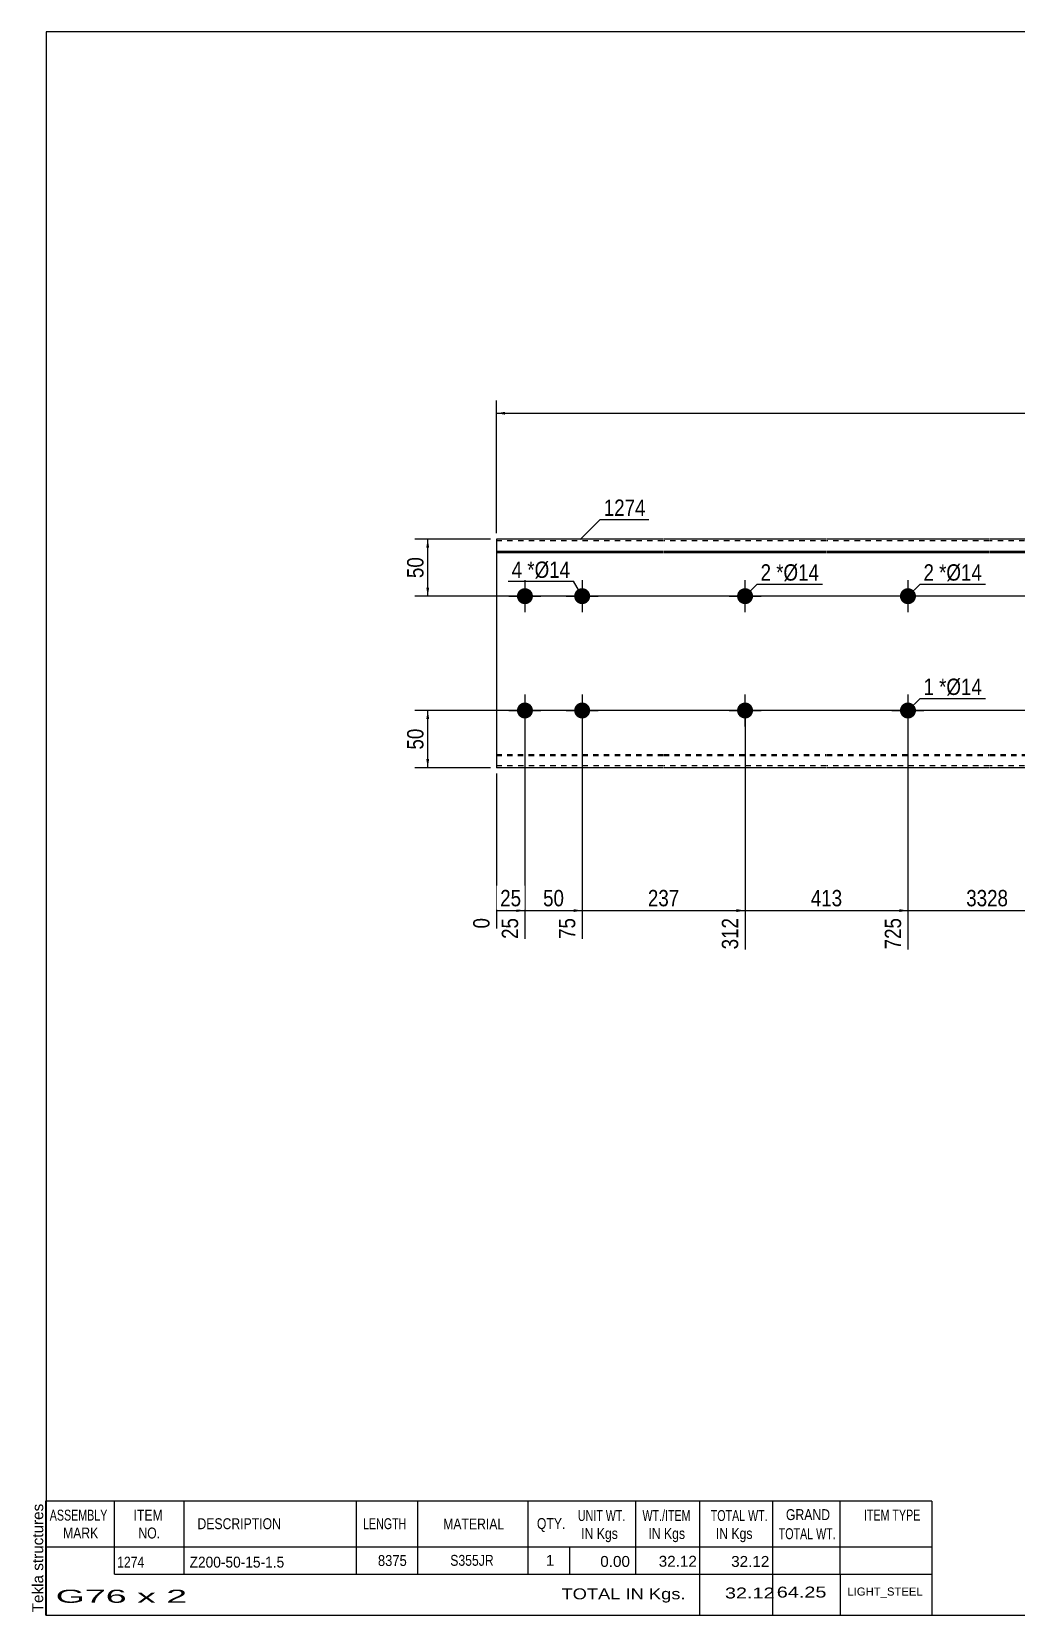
# Model space of a CAD drawing. Header units: millimetres. Extents: x -81 to 321, y -168 to 109.
# Drawn here: x -81.3 to 91.1, y -168.3 to 108.8 of the extents above; entities that cross this region are included whole.
import ezdxf

# ---------------------------------------------------------------- set-up
doc = ezdxf.new("R2010")
doc.units = ezdxf.units.MM
doc.linetypes.add('DXK_LINE_DOT1', pattern=[1.8814, 0.9407, -0.9407])
doc.styles.add('Arial', font='ARIAL.TTF', dxfattribs={"height": 0.2})
doc.styles.add('Arial Narrow', font='ARIALN.TTF', dxfattribs={"height": 0.2})

# ---------------------------------------------------------------- blocks, each defined once
blk = doc.blocks.new('Unknown-629088383-1639')
at = {"color": 5, "linetype": 'Continuous'}
for p, q in [((321.25, 108.75), (-78.75, 108.75)), ((-78.75, 108.75), (-78.75, -168.25)), ((321.25, -168.25), (321.25, 108.75)), ((-78.75, -168.25), (321.25, -168.25))]:
    blk.add_line(p, q, dxfattribs=at)
at = {"color": 174, "linetype": 'Continuous', "style": 'Arial'}
blk.add_text('Tekla structures', height=1.9102, rotation=90, dxfattribs=at).set_placement((-79.25, -167.75))
blk = doc.blocks.new('Bolt-629088383-1223 - 1203')
at = {"linetype": 'Continuous'}
for points in [[(73.38, 10, -1), (70.58, 10, -1)], [(73.38, -10, -1), (70.58, -10, -1)]]:
    blk.add_hatch(color=3, dxfattribs=at).paths.add_polyline_path(points)
at = {"color": 3, "linetype": 'Continuous'}
for p, q in [((71.98, 12.8), (71.98, 7.2)), ((74.78, 10), (69.18, 10)), ((71.98, -7.2), (71.98, -12.8)), ((74.78, -10), (69.18, -10))]:
    blk.add_line(p, q, dxfattribs=at)
blk = doc.blocks.new('Part-629088383-1218 - 1203')
at = {"color": 2, "linetype": 'Continuous'}
for p, q in [((0, 20), (0, -20)), ((29.19, 20), (0, 20)), ((57.68, 20), (29.29, 20)), ((86.17, 20), (57.78, 20)), ((113.07, 20), (86.27, 20)), ((141.56, 20), (113.17, 20)), ((170.05, 20), (141.66, 20)), ((208.53, 20), (170.15, 20)), ((250.63, 20), (208.63, 20)), ((250.63, 20), (250.63, -20)), ((0, 17.88), (29.19, 17.88)), ((0, 17.67), (29.19, 17.67)), ((29.29, 17.88), (57.68, 17.88)), ((29.29, 17.67), (57.68, 17.67)), ((57.78, 17.88), (86.17, 17.88)), ((57.78, 17.67), (86.17, 17.67)), ((86.27, 17.88), (113.07, 17.88)), ((86.27, 17.67), (113.07, 17.67)), ((113.17, 17.88), (141.56, 17.88)), ((113.17, 17.67), (141.56, 17.67)), ((141.66, 17.88), (170.05, 17.88)), ((141.66, 17.67), (170.05, 17.67)), ((170.15, 17.88), (208.53, 17.88)), ((170.15, 17.67), (208.53, 17.67)), ((208.63, 17.88), (250.63, 17.88)), ((208.63, 17.67), (250.63, 17.67)), ((29.19, -20), (0, -20)), ((57.68, -20), (29.29, -20)), ((86.17, -20), (57.78, -20)), ((113.07, -20), (86.27, -20)), ((141.56, -20), (113.17, -20)), ((170.05, -20), (141.66, -20)), ((208.53, -20), (170.15, -20)), ((250.63, -20), (208.63, -20))]:
    blk.add_line(p, q, dxfattribs=at)
at = {"color": 7, "linetype": 'DXK_LINE_DOT1'}
for p, q in [((29.19, 19.7), (0, 19.7)), ((57.68, 19.7), (29.29, 19.7)), ((86.17, 19.7), (57.78, 19.7)), ((113.07, 19.7), (86.27, 19.7)), ((141.56, 19.7), (113.17, 19.7)), ((170.05, 19.7), (141.66, 19.7)), ((208.53, 19.7), (170.15, 19.7)), ((250.63, 19.7), (208.63, 19.7)), ((0, -17.67), (29.19, -17.67)), ((0, -17.88), (29.19, -17.88)), ((29.29, -17.67), (57.68, -17.67)), ((29.29, -17.88), (57.68, -17.88)), ((57.78, -17.67), (86.17, -17.67)), ((57.78, -17.88), (86.17, -17.88)), ((86.27, -17.67), (113.07, -17.67)), ((86.27, -17.88), (113.07, -17.88)), ((113.17, -17.67), (141.56, -17.67)), ((113.17, -17.88), (141.56, -17.88)), ((141.66, -17.67), (170.05, -17.67)), ((141.66, -17.88), (170.05, -17.88)), ((170.15, -17.67), (208.53, -17.67)), ((170.15, -17.88), (208.53, -17.88)), ((208.63, -17.67), (250.63, -17.67)), ((208.63, -17.88), (250.63, -17.88)), ((29.19, -19.7), (0, -19.7)), ((57.68, -19.7), (29.29, -19.7)), ((86.17, -19.7), (57.78, -19.7)), ((113.07, -19.7), (86.27, -19.7)), ((141.56, -19.7), (113.17, -19.7)), ((170.05, -19.7), (141.66, -19.7)), ((208.53, -19.7), (170.15, -19.7)), ((250.63, -19.7), (208.63, -19.7))]:
    blk.add_line(p, q, dxfattribs=at)
blk = doc.blocks.new('Bolt-629088383-1226 - 1203')
at = {"linetype": 'Continuous'}
for points in [[(6.4, 10, -1), (3.6, 10, -1)], [(16.4, 10, -1), (13.6, 10, -1)], [(6.4, -10, -1), (3.6, -10, -1)], [(16.4, -10, -1), (13.6, -10, -1)]]:
    blk.add_hatch(color=3, dxfattribs=at).paths.add_polyline_path(points)
at = {"color": 3, "linetype": 'Continuous'}
for p, q in [((5, 12.8), (5, 7.2)), ((15, 12.8), (15, 7.2)), ((2.2, 10), (7.8, 10)), ((12.2, 10), (17.8, 10)), ((5, -7.2), (5, -12.8)), ((15, -7.2), (15, -12.8)), ((2.2, -10), (7.8, -10)), ((12.2, -10), (17.8, -10))]:
    blk.add_line(p, q, dxfattribs=at)
blk = doc.blocks.new('Bolt-629088383-1227 - 1203')
at = {"linetype": 'Continuous'}
blk.add_hatch(color=3, dxfattribs=at).paths.add_polyline_path([(73.38, -10, -1), (70.58, -10, -1)])
at = {"color": 3, "linetype": 'Continuous'}
for p, q in [((71.98, -7.2), (71.98, -12.8)), ((69.18, -10), (74.78, -10))]:
    blk.add_line(p, q, dxfattribs=at)
blk = doc.blocks.new('Bolt-629088383-1228 - 1203')
at = {"linetype": 'Continuous'}
for points in [[(42.09, 10, -1), (44.89, 10, -1)], [(42.09, -10, -1), (44.89, -10, -1)]]:
    blk.add_hatch(color=3, dxfattribs=at).paths.add_polyline_path(points)
at = {"color": 3, "linetype": 'Continuous'}
for p, q in [((43.49, 7.2), (43.49, 12.8)), ((40.69, 10), (46.29, 10)), ((43.49, -12.8), (43.49, -7.2)), ((40.69, -10), (46.29, -10))]:
    blk.add_line(p, q, dxfattribs=at)
blk = doc.blocks.new('StraightDimension-629088383-1264 - 1203')
at = {"linetype": 'Continuous'}
blk.add_hatch(color=7, dxfattribs=at).paths.add_polyline_path([(98.17, -44.75), (99.67, -45), (98.17, -45.25)])
at = {"color": 7, "linetype": 'Continuous'}
for p, q in [((71.98, -11), (71.98, -51.78)), ((99.67, -11), (99.67, -53.61)), ((71.98, -45), (99.67, -45))]:
    blk.add_line(p, q, dxfattribs=at)
at = {"color": 0}
blk.add_wipeout([(90.08, -44.85), (90.08, -40.65), (81.57, -40.65), (81.57, -44.85)], dxfattribs=at)
at = {"color": 0, "linetype": 'Continuous'}
blk.add_wipeout([(99.07, -45.7), (94.87, -45.7), (94.87, -54.21), (99.07, -54.21)], dxfattribs=at)
at = {"color": 3, "style": 'Arial Narrow'}
blk.add_text('3328', height=2.863, dxfattribs=at).set_placement((82.17, -44.25))
at = {"color": 3, "linetype": 'Continuous', "style": 'Arial Narrow'}
blk.add_text('4053', height=2.863, rotation=90.0002, dxfattribs=at).set_placement((98.47, -53.61))
blk = doc.blocks.new('StraightDimension-629088383-1265 - 1203')
at = {"linetype": 'Continuous'}
blk.add_hatch(color=7, dxfattribs=at).paths.add_polyline_path([(70.48, -44.75), (71.98, -45), (70.48, -45.25)])
at = {"color": 7, "linetype": 'Continuous'}
for p, q in [((43.49, -11), (43.49, -51.78)), ((71.98, -11), (71.98, -51.78)), ((43.49, -45), (71.98, -45))]:
    blk.add_line(p, q, dxfattribs=at)
at = {"color": 0}
blk.add_wipeout([(61.07, -44.85), (61.07, -40.65), (54.39, -40.65), (54.39, -44.85)], dxfattribs=at)
at = {"color": 0, "linetype": 'Continuous'}
blk.add_wipeout([(71.38, -45.7), (67.18, -45.7), (67.18, -52.38), (71.38, -52.38)], dxfattribs=at)
at = {"color": 3, "style": 'Arial Narrow'}
blk.add_text('413', height=2.863, dxfattribs=at).set_placement((54.99, -44.25))
at = {"color": 3, "linetype": 'Continuous', "style": 'Arial Narrow'}
blk.add_text('725', height=2.863, rotation=90.0002, dxfattribs=at).set_placement((70.78, -51.78))
blk = doc.blocks.new('StraightDimension-629088383-1266 - 1203')
at = {"linetype": 'Continuous'}
blk.add_hatch(color=7, dxfattribs=at).paths.add_polyline_path([(41.99, -44.75), (43.49, -45), (41.99, -45.25)])
at = {"color": 7, "linetype": 'Continuous'}
for p, q in [((15, -11), (15, -49.96)), ((43.49, -11), (43.49, -51.78)), ((15, -45), (43.49, -45))]:
    blk.add_line(p, q, dxfattribs=at)
at = {"color": 0}
blk.add_wipeout([(32.59, -44.85), (32.59, -40.65), (25.9, -40.65), (25.9, -44.85)], dxfattribs=at)
at = {"color": 0, "linetype": 'Continuous'}
blk.add_wipeout([(42.89, -45.7), (38.69, -45.7), (38.69, -52.38), (42.89, -52.38)], dxfattribs=at)
at = {"color": 3, "style": 'Arial Narrow'}
blk.add_text('237', height=2.863, dxfattribs=at).set_placement((26.5, -44.25))
at = {"color": 3, "linetype": 'Continuous', "style": 'Arial Narrow'}
blk.add_text('312', height=2.863, rotation=90.0002, dxfattribs=at).set_placement((42.29, -51.78))
blk = doc.blocks.new('StraightDimension-629088383-1332 - 1203')
at = {"linetype": 'Continuous'}
for points in [[(1.5, 41.75), (0, 42), (1.5, 42.25)], [(249.13, 42.25), (250.63, 42), (249.13, 41.75)]]:
    blk.add_hatch(color=7, dxfattribs=at).paths.add_polyline_path(points)
at = {"color": 7, "linetype": 'Continuous'}
for p, q in [((0, 21), (0, 44.25)), ((0, 42), (250.63, 42)), ((250.63, 21), (250.63, 44.25))]:
    blk.add_line(p, q, dxfattribs=at)
at = {"color": 0}
blk.add_wipeout([(129.57, 42.15), (129.57, 46.35), (121.06, 46.35), (121.06, 42.15)], dxfattribs=at)
at = {"color": 3, "style": 'Arial Narrow'}
blk.add_text('8375', height=2.863, dxfattribs=at).set_placement((121.66, 42.75))
blk = doc.blocks.new('StraightDimension-629088383-1267 - 1203')
at = {"linetype": 'Continuous'}
blk.add_hatch(color=7, dxfattribs=at).paths.add_polyline_path([(13.5, -44.75), (15, -45), (13.5, -45.25)])
at = {"color": 7, "linetype": 'Continuous'}
for p, q in [((5, -11), (5, -49.96)), ((15, -11), (15, -49.96)), ((5, -45), (15, -45))]:
    blk.add_line(p, q, dxfattribs=at)
at = {"color": 0}
blk.add_wipeout([(12.43, -44.85), (12.43, -40.65), (7.57, -40.65), (7.57, -44.85)], dxfattribs=at)
at = {"color": 3, "style": 'Arial Narrow'}
blk.add_text('50', height=2.863, dxfattribs=at).set_placement((8.17, -44.25))
at = {"color": 0, "linetype": 'Continuous'}
blk.add_wipeout([(14.4, -45.7), (10.2, -45.7), (10.2, -50.56), (14.4, -50.56)], dxfattribs=at)
at = {"color": 3, "linetype": 'Continuous', "style": 'Arial Narrow'}
blk.add_text('75', height=2.863, rotation=90.0002, dxfattribs=at).set_placement((13.8, -49.96))
blk = doc.blocks.new('StraightDimension-629088383-1268 - 1203')
at = {"linetype": 'Continuous'}
blk.add_hatch(color=7, dxfattribs=at).paths.add_polyline_path([(3.5, -44.75), (5, -45), (3.5, -45.25)])
at = {"color": 7, "linetype": 'Continuous'}
for p, q in [((5, -11), (5, -49.96)), ((0, -21), (0, -48.13)), ((0, -45), (5, -45))]:
    blk.add_line(p, q, dxfattribs=at)
at = {"color": 0}
blk.add_wipeout([(4.93, -44.85), (4.93, -40.65), (0.07, -40.65), (0.07, -44.85)], dxfattribs=at)
at = {"color": 3, "style": 'Arial Narrow'}
blk.add_text('25', height=2.863, dxfattribs=at).set_placement((0.67, -44.25))
at = {"color": 0, "linetype": 'Continuous'}
blk.add_wipeout([(4.4, -45.7), (0.2, -45.7), (0.2, -50.56), (4.4, -50.56)], dxfattribs=at)
at = {"color": 3, "linetype": 'Continuous', "style": 'Arial Narrow'}
blk.add_text('25', height=2.863, rotation=90.0002, dxfattribs=at).set_placement((3.8, -49.96))
at = {"color": 0, "linetype": 'Continuous'}
blk.add_wipeout([(-0.6, -45.7), (-4.8, -45.7), (-4.8, -48.73), (-0.6, -48.73)], dxfattribs=at)
at = {"color": 3, "linetype": 'Continuous', "style": 'Arial Narrow'}
blk.add_text('0', height=2.86, rotation=90.0002, dxfattribs=at).set_placement((-1.2, -48.13))
blk = doc.blocks.new('StraightDimension-629088383-1311 - 1203')
at = {"linetype": 'Continuous'}
for points in [[(-12.25, 18.5), (-12, 20), (-11.75, 18.5)], [(-11.75, 11.5), (-12, 10), (-12.25, 11.5)]]:
    blk.add_hatch(color=7, dxfattribs=at).paths.add_polyline_path(points)
at = {"color": 7, "linetype": 'Continuous'}
for p, q in [((-1, 20), (-14.25, 20)), ((-12, 10), (-12, 20)), ((154.85, 10), (-14.25, 10))]:
    blk.add_line(p, q, dxfattribs=at)
at = {"color": 0}
blk.add_wipeout([(-12.15, 17.43), (-16.35, 17.43), (-16.35, 12.57), (-12.15, 12.57)], dxfattribs=at)
at = {"color": 3, "style": 'Arial Narrow'}
blk.add_text('50', height=2.863, rotation=90.0002, dxfattribs=at).set_placement((-12.75, 13.17))
blk = doc.blocks.new('StraightDimension-629088383-1321 - 1203')
at = {"linetype": 'Continuous'}
for points in [[(-12.25, -11.5), (-12, -10), (-11.75, -11.5)], [(-11.75, -18.5), (-12, -20), (-12.25, -18.5)]]:
    blk.add_hatch(color=7, dxfattribs=at).paths.add_polyline_path(points)
at = {"color": 7, "linetype": 'Continuous'}
for p, q in [((154.85, -10), (-14.25, -10)), ((-12, -20), (-12, -10)), ((-1, -20), (-14.25, -20))]:
    blk.add_line(p, q, dxfattribs=at)
at = {"color": 0}
blk.add_wipeout([(-12.15, -12.57), (-16.35, -12.57), (-16.35, -17.43), (-12.15, -17.43)], dxfattribs=at)
at = {"color": 3, "style": 'Arial Narrow'}
blk.add_text('50', height=2.863, rotation=90.0002, dxfattribs=at).set_placement((-12.75, -16.83))
blk = doc.blocks.new('CBS_BOM-629088383-1667')
at = {"color": 7, "linetype": 'Continuous'}
for p, q in [((-78.78, -156.28), (-78.78, -148.28)), ((-78.78, -148.28), (76.14, -148.28)), ((-66.78, -156.28), (-66.78, -148.28)), ((-54.59, -156.28), (-54.59, -148.28)), ((-24.43, -156.28), (-24.43, -148.28)), ((-13.75, -156.28), (-13.75, -148.28)), ((5.57, -156.28), (5.57, -148.28)), ((24.37, -156.28), (24.37, -148.28)), ((35.58, -156.28), (35.58, -148.28)), ((48.37, -156.28), (48.37, -148.28)), ((60.12, -156.28), (60.12, -148.28)), ((76.14, -148.29), (76.14, -156.27)), ((-78.78, -156.28), (76.14, -156.28)), ((-78.78, -161.08), (-78.78, -156.28)), ((-66.78, -161.08), (-66.78, -156.28)), ((-54.59, -161.08), (-54.59, -156.28)), ((-24.43, -161.08), (-24.43, -156.28)), ((-13.75, -161.08), (-13.75, -156.28)), ((5.57, -161.08), (5.57, -156.28)), ((12.83, -161.08), (12.83, -156.28)), ((24.37, -161.08), (24.37, -156.28)), ((35.58, -161.08), (35.58, -156.28)), ((48.37, -161.08), (48.37, -156.28)), ((60.14, -161.08), (60.14, -156.28)), ((76.14, -156.28), (76.14, -161.08)), ((-78.78, -168.28), (-78.78, -161.1)), ((-66.78, -161.08), (76.14, -161.08)), ((35.58, -168.28), (35.58, -161.1)), ((48.37, -168.28), (48.37, -161.1)), ((60.18, -168.28), (60.18, -161.1)), ((76.14, -161.08), (76.14, -168.28)), ((-78.78, -168.28), (76.14, -168.28))]:
    blk.add_line(p, q, dxfattribs=at)
at = {"color": 3, "linetype": 'Continuous', "style": 'Arial'}
for s, height, width, p in [('ASSEMBLY', 1.91, 0.7, (-78.1, -151.71)), ('ITEM', 1.91, 0.8, (-63.45, -151.71)), ('DESCRIPTION', 1.9102, 0.8, (-52.27, -153.21)), ('LENGTH', 1.91, 0.7, (-23.32, -153.21)), ('MATERIAL', 1.91, 0.8, (-9.3, -153.26)), ('QTY.', 1.91, 0.8, (7.09, -153.18)), ('UNIT WT.', 1.91, 0.7, (14.26, -151.78)), ('WT./ITEM', 1.91, 0.7, (25.55, -151.78)), ('TOTAL WT.', 1.91, 0.7, (37.49, -151.78)), ('GRAND', 1.91, 0.8, (50.64, -151.62)), ('ITEM TYPE', 1.91, 0.7, (64.28, -151.7)), ('MARK', 1.91, 0.8, (-75.78, -154.84)), ('NO.', 1.91, 0.8, (-62.6, -154.84)), ('IN Kgs', 1.91, 0.8, (14.84, -154.92)), ('IN Kgs', 1.91, 0.8, (26.59, -154.92)), ('IN Kgs', 1.91, 0.8, (38.38, -154.92)), ('TOTAL WT.', 1.91, 0.7, (49.38, -154.96))]:
    blk.add_text(s, height=height, dxfattribs=dict(at, width=width)).set_placement(p)
at = {"color": 7, "linetype": 'Continuous', "style": 'Arial'}
for s, height, width, p in [('8375', 1.91, 0.85, (-20.71, -159.65)), ('S355JR', 1.91, 0.8, (-8.06, -159.62)), ('1274', 1.91, 0.8, (-66.32, -159.93)), ('Z200-50-15-1.5', 1.9102, 0.9, (-53.65, -159.93))]:
    blk.add_text(s, height=height, dxfattribs=dict(at, width=width)).set_placement(p)
for s, p in [('1', (8.66, -159.62)), ('0.00', (18.17, -159.81)), ('32.12', (28.39, -159.78)), ('32.12', (41.06, -159.81))]:
    blk.add_text(s, height=1.91, dxfattribs=at).set_placement(p)
at = {"color": 6, "linetype": 'Continuous', "style": 'Arial'}
for s, height, width, p in [('32.12', 1.91, 1.3, (39.97, -165.33)), ('64.25', 1.91, 1.3, (49.04, -165.17)), ('G76 x 2', 2.292, 2.05, (-77.06, -166.09)), ('TOTAL IN Kgs.', 1.9102, 1.2, (11.38, -165.48))]:
    blk.add_text(s, height=height, dxfattribs=dict(at, width=width)).set_placement(p)
blk.add_text('LIGHT_STEEL', height=1.4135, dxfattribs=at).set_placement((61.39, -164.83))
blk = doc.blocks.new('Mark-629088383-1356 - 1203')
at = {"color": 0}
blk.add_wipeout([(48.04, 12.72), (48.04, 15.72), (46.21, 15.72), (46.21, 12.72)], dxfattribs=at)
blk.add_wipeout([(48.04, 12.72), (48.04, 15.72), (46.21, 15.72), (46.21, 12.72)], dxfattribs=at)
at = {"color": 7, "linetype": 'Continuous'}
blk.add_line((43.49, 10), (45.61, 12.12), dxfattribs=at)
at = {"color": 0}
blk.add_wipeout([(50.21, 12.72), (50.21, 15.72), (48.94, 15.72), (48.94, 12.72)], dxfattribs=at)
blk.add_wipeout([(50.21, 12.72), (50.21, 15.72), (48.94, 15.72), (48.94, 12.72)], dxfattribs=at)
at = {"color": 3, "style": 'Arial Narrow'}
blk.add_text('2', height=2.86, dxfattribs=at).set_placement((46.21, 12.72))
at = {"color": 0}
blk.add_wipeout([(56.43, 12.72), (56.43, 15.72), (50.21, 15.72), (50.21, 12.72)], dxfattribs=at)
blk.add_wipeout([(56.43, 12.72), (56.43, 15.72), (50.21, 15.72), (50.21, 12.72)], dxfattribs=at)
at = {"color": 7, "linetype": 'Continuous'}
blk.add_line((45.61, 12.12), (57.03, 12.12), dxfattribs=at)
at = {"color": 3, "style": 'Arial Narrow'}
for s, height, p in [('*', 2.86, (48.94, 12.72)), ('Ø14', 2.863, (50.21, 12.72))]:
    blk.add_text(s, height=height, dxfattribs=at).set_placement(p)
blk = doc.blocks.new('Mark-629088383-1355 - 1203')
at = {"color": 0}
blk.add_wipeout([(76.53, -7.28), (76.53, -4.28), (74.7, -4.28), (74.7, -7.28)], dxfattribs=at)
blk.add_wipeout([(76.53, -7.28), (76.53, -4.28), (74.7, -4.28), (74.7, -7.28)], dxfattribs=at)
at = {"color": 7, "linetype": 'Continuous'}
blk.add_line((71.98, -10), (74.1, -7.88), dxfattribs=at)
at = {"color": 0}
blk.add_wipeout([(78.7, -7.28), (78.7, -4.28), (77.43, -4.28), (77.43, -7.28)], dxfattribs=at)
blk.add_wipeout([(78.7, -7.28), (78.7, -4.28), (77.43, -4.28), (77.43, -7.28)], dxfattribs=at)
at = {"color": 3, "style": 'Arial Narrow'}
blk.add_text('1', height=2.86, dxfattribs=at).set_placement((74.7, -7.28))
at = {"color": 0}
blk.add_wipeout([(84.92, -7.28), (84.92, -4.28), (78.7, -4.28), (78.7, -7.28)], dxfattribs=at)
blk.add_wipeout([(84.92, -7.28), (84.92, -4.28), (78.7, -4.28), (78.7, -7.28)], dxfattribs=at)
at = {"color": 7, "linetype": 'Continuous'}
blk.add_line((74.1, -7.88), (85.52, -7.88), dxfattribs=at)
at = {"color": 3, "style": 'Arial Narrow'}
for s, height, p in [('*', 2.86, (77.43, -7.28)), ('Ø14', 2.863, (78.7, -7.28))]:
    blk.add_text(s, height=height, dxfattribs=at).set_placement(p)
blk = doc.blocks.new('Mark-629088383-1335 - 1203')
at = {"color": 0}
blk.add_wipeout([(26.09, 24.04), (26.09, 27.04), (18.78, 27.04), (18.78, 24.04)], dxfattribs=at)
blk.add_wipeout([(26.09, 24.04), (26.09, 27.04), (18.78, 27.04), (18.78, 24.04)], dxfattribs=at)
at = {"color": 7, "linetype": 'Continuous'}
for p, q in [((14.65, 19.9), (18.18, 23.44)), ((18.18, 23.44), (26.69, 23.44))]:
    blk.add_line(p, q, dxfattribs=at)
at = {"color": 3, "style": 'Arial Narrow'}
blk.add_text('1274', height=2.863, dxfattribs=at).set_placement((18.78, 24.04))
blk = doc.blocks.new('Mark-629088383-1352 - 1203')
at = {"color": 0}
blk.add_wipeout([(76.53, 12.72), (76.53, 15.72), (74.7, 15.72), (74.7, 12.72)], dxfattribs=at)
blk.add_wipeout([(76.53, 12.72), (76.53, 15.72), (74.7, 15.72), (74.7, 12.72)], dxfattribs=at)
at = {"color": 7, "linetype": 'Continuous'}
blk.add_line((71.98, 10), (74.1, 12.12), dxfattribs=at)
at = {"color": 0}
blk.add_wipeout([(78.7, 12.72), (78.7, 15.72), (77.43, 15.72), (77.43, 12.72)], dxfattribs=at)
blk.add_wipeout([(78.7, 12.72), (78.7, 15.72), (77.43, 15.72), (77.43, 12.72)], dxfattribs=at)
at = {"color": 3, "style": 'Arial Narrow'}
blk.add_text('2', height=2.86, dxfattribs=at).set_placement((74.7, 12.72))
at = {"color": 0}
blk.add_wipeout([(84.92, 12.72), (84.92, 15.72), (78.7, 15.72), (78.7, 12.72)], dxfattribs=at)
blk.add_wipeout([(84.92, 12.72), (84.92, 15.72), (78.7, 15.72), (78.7, 12.72)], dxfattribs=at)
at = {"color": 7, "linetype": 'Continuous'}
blk.add_line((74.1, 12.12), (85.52, 12.12), dxfattribs=at)
at = {"color": 3, "style": 'Arial Narrow'}
for s, height, p in [('*', 2.86, (77.43, 12.72)), ('Ø14', 2.863, (78.7, 12.72))]:
    blk.add_text(s, height=height, dxfattribs=at).set_placement(p)
blk = doc.blocks.new('Mark-629088383-1354 - 1203')
at = {"color": 0}
blk.add_wipeout([(4.51, 13.2), (4.51, 16.2), (2.68, 16.2), (2.68, 13.2)], dxfattribs=at)
blk.add_wipeout([(4.51, 13.2), (4.51, 16.2), (2.68, 16.2), (2.68, 13.2)], dxfattribs=at)
blk.add_wipeout([(6.69, 13.2), (6.69, 16.2), (5.41, 16.2), (5.41, 13.2)], dxfattribs=at)
blk.add_wipeout([(6.69, 13.2), (6.69, 16.2), (5.41, 16.2), (5.41, 13.2)], dxfattribs=at)
at = {"color": 3, "style": 'Arial Narrow'}
blk.add_text('4', height=2.86, dxfattribs=at).set_placement((2.68, 13.2))
at = {"color": 0}
blk.add_wipeout([(12.9, 13.2), (12.9, 16.2), (6.69, 16.2), (6.69, 13.2)], dxfattribs=at)
blk.add_wipeout([(12.9, 13.2), (12.9, 16.2), (6.69, 16.2), (6.69, 13.2)], dxfattribs=at)
at = {"color": 7, "linetype": 'Continuous'}
for p in [(2.08, 12.6), (15, 10)]:
    blk.add_line(p, (13.5, 12.6), dxfattribs=at)
at = {"color": 3, "style": 'Arial Narrow'}
for s, height, p in [('*', 2.86, (5.41, 13.2)), ('Ø14', 2.863, (6.69, 13.2))]:
    blk.add_text(s, height=height, dxfattribs=at).set_placement(p)

msp = doc.modelspace()

# ---------------------------------------------------------------- block references
for name in ['Unknown-629088383-1639', 'Part-629088383-1218 - 1203', 'Bolt-629088383-1226 - 1203', 'Bolt-629088383-1228 - 1203', 'Bolt-629088383-1223 - 1203', 'Bolt-629088383-1227 - 1203', 'CBS_BOM-629088383-1667']:
    msp.add_blockref(name, (0, 0))

# ---------------------------------------------------------------- next in the draw order: block references
for name in ['StraightDimension-629088383-1332 - 1203', 'StraightDimension-629088383-1264 - 1203']:
    msp.add_blockref(name, (0, 0))

# ---------------------------------------------------------------- next in the draw order: block references
for name in ['StraightDimension-629088383-1311 - 1203', 'StraightDimension-629088383-1265 - 1203']:
    msp.add_blockref(name, (0, 0))

# ---------------------------------------------------------------- next in the draw order: block references
for name in ['Mark-629088383-1335 - 1203', 'Mark-629088383-1354 - 1203', 'Mark-629088383-1356 - 1203', 'Mark-629088383-1352 - 1203', 'StraightDimension-629088383-1266 - 1203']:
    msp.add_blockref(name, (0, 0))

# ---------------------------------------------------------------- next in the draw order: block references
msp.add_blockref('StraightDimension-629088383-1267 - 1203', (0, 0))

# ---------------------------------------------------------------- next in the draw order: block references
msp.add_blockref('StraightDimension-629088383-1268 - 1203', (0, 0))

# ---------------------------------------------------------------- next in the draw order: block references
msp.add_blockref('StraightDimension-629088383-1321 - 1203', (0, 0))

# ---------------------------------------------------------------- next in the draw order: block references
msp.add_blockref('Mark-629088383-1355 - 1203', (0, 0))

doc.saveas('drawing.dxf')
